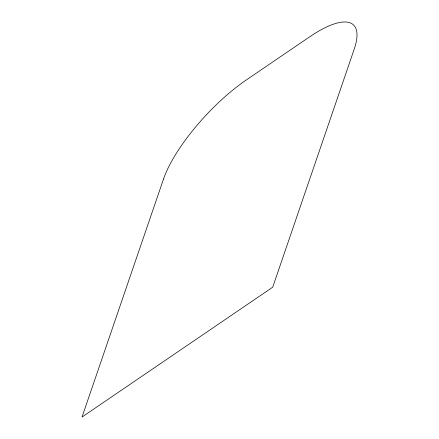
<?xml version="1.0" encoding="UTF-8"?>
<svg xmlns="http://www.w3.org/2000/svg" width="439" height="439" viewBox="0 0 439 439"><rect width="100%" height="100%" fill="white"/><g stroke="black" fill="none" stroke-linecap="round" stroke-linejoin="round"><path stroke-width="0.66" d="M163.527 179.002L82.022 417.05L272.712 287.188L354.213 49.141A92.228 29.397 -47.1 0 0 309.693 36.81L246.131 80.096A92.228 29.397 -47.1 0 0 163.527 179.002"/></g></svg>
